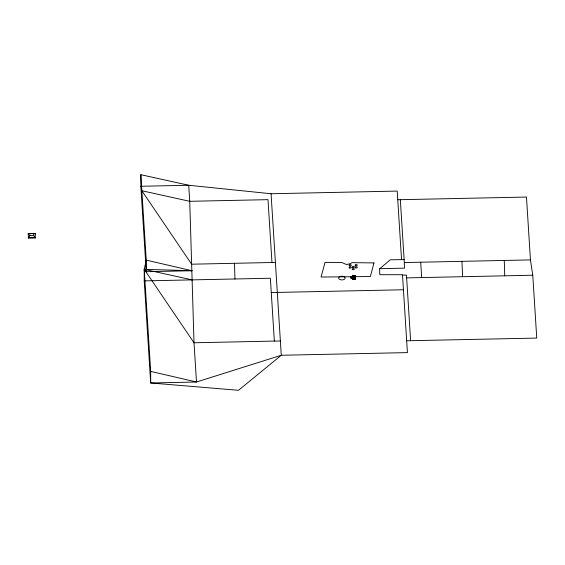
<?xml version="1.0" encoding="UTF-8"?>
<svg xmlns="http://www.w3.org/2000/svg" width="565" height="565" viewBox="0 0 565 565"><rect width="100%" height="100%" fill="white"/><g stroke="black" fill="none" stroke-linecap="round" stroke-linejoin="round"><path stroke-width="0.85" d="M355.194 277.154L355.265 275.487L352.807 275.317L352.588 276.137L352.588 276.977L355.194 277.154L355.194 276.306L352.588 276.137M352.588 276.977L352.807 275.317M28.37 238.084L29.839 235.654L29.768 233.423L35.228 233.592L35.348 238.013L28.37 238.084L28.25 233.663L29.768 233.423M350.992 276.666L353.556 276.539L353.641 277.387L351.077 277.471L350.992 276.666L351.077 278.319L353.641 278.227L353.556 276.539M352.602 277.867L355.145 277.796L355.18 279.498L352.638 279.534L352.602 277.867L352.638 279.534M140.84 174.698L146.243 260.126L144.23 269.321L144.23 280.89L150.686 382.971L196.493 382.004L194.014 342.771L189.734 201.31L188.724 185.263L140.84 174.698L140.84 186.266L188.724 185.263L271.066 193.746L397.202 191.083L401.538 259.66L404.123 259.61M397.746 199.742L526.474 197.051L530.443 259.9L532.774 275.226L536.75 338.075L406.666 340.773M275.409 262.435L191.641 264.201L141.857 190.744L189.734 201.31L267.994 199.657L271.97 262.506M400.331 199.713L404.307 262.555L530.443 259.9M146.243 271.694L192.051 270.727L146.243 260.126L146.243 271.694L140.84 186.266M379.814 268.679L404.476 268.156L404.307 262.555M144.23 280.89L270.367 278.234L274.343 341.076L280.374 341.02M402.52 275.127L406.553 275.091L406.638 277.888L532.774 275.226M271.278 292.55L403.445 289.76M274.343 341.076L194.014 342.771L144.23 269.321L192.051 270.727M31.739 233.628L35.228 233.592L35.228 234.037M29.839 235.654L33.709 235.619L35.348 238.013M28.37 237.639L35.348 237.568M401.538 259.66L390.316 259.773L379.602 268.862L379.779 274.71L402.492 274.71L407.414 352.609L281.278 355.265L196.493 382.004L150.686 371.396L144.23 269.321L192.114 279.88M352.807 276.158L355.265 276.327L355.265 275.487M353.641 278.227L353.556 277.387L350.992 277.507L351.077 278.319M461.951 261.341L462.615 276.709M420.692 262.216L421.667 277.57M406.638 277.888L410.614 340.73M271.066 193.746L281.278 355.265L238.494 390.302L150.686 382.971L150.686 371.396M504.277 260.451L504.743 275.819M234.475 263.297L234.955 278.983M33.646 233.38L33.709 235.619M355.145 277.796L355.18 279.498M28.25 233.663L28.25 234.108M374.002 262.909L370.372 276.539L321.061 277.041L325.045 262.351L341.903 262.541L346.522 264.561L350.371 263.629L352.016 262.661L374.002 262.909M340.01 276.56L339.403 276.892A3.213 1.857 0 0 0 339.671 279.393A3.213 1.857 0 0 0 344.007 279.456A3.213 1.857 0 0 0 344.495 276.963L343.916 276.617A3.213 1.857 0 0 0 340.01 276.56M355.145 278.644L352.602 278.714L355.18 278.658M352.609 269.59A1.045 0.6 0 0 0 354.297 269.208A1.045 0.6 0 0 0 352.892 268.552A1.045 0.6 0 0 0 352.609 269.59M352.609 267.379A1.045 0.6 0 0 0 354.297 267.005A1.045 0.6 0 0 0 352.892 266.348A1.045 0.6 0 0 0 352.609 267.379M349.53 267.994A1.102 0.636 0 0 0 351.268 267.549A1.102 0.636 0 0 0 349.721 266.899A1.102 0.636 0 0 0 349.53 267.994M349.53 265.79A1.102 0.636 0 0 0 351.268 265.345A1.102 0.636 0 0 0 349.721 264.695A1.102 0.636 0 0 0 349.53 265.79M355.413 267.81A1.081 0.622 0 0 0 357.214 267.52A1.081 0.622 0 0 0 355.886 266.765A1.081 0.622 0 0 0 355.413 267.81M355.413 265.606A1.081 0.622 0 0 0 357.214 265.317A1.081 0.622 0 0 0 355.886 264.561A1.081 0.622 0 0 0 355.413 265.606"/></g></svg>
